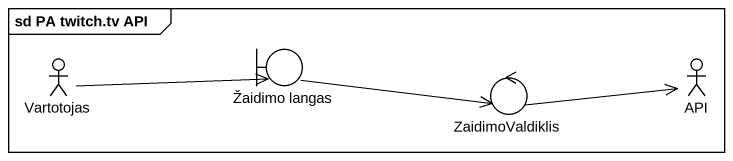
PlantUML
@startuml
mainframe sd PA twitch.tv API
actor Vartotojas
boundary "Žaidimo langas" as Žaidimo_langas
actor API
control ZaidimoValdiklis
Vartotojas -right-> Žaidimo_langas
Žaidimo_langas -right-> ZaidimoValdiklis
ZaidimoValdiklis -right-> API
@enduml
